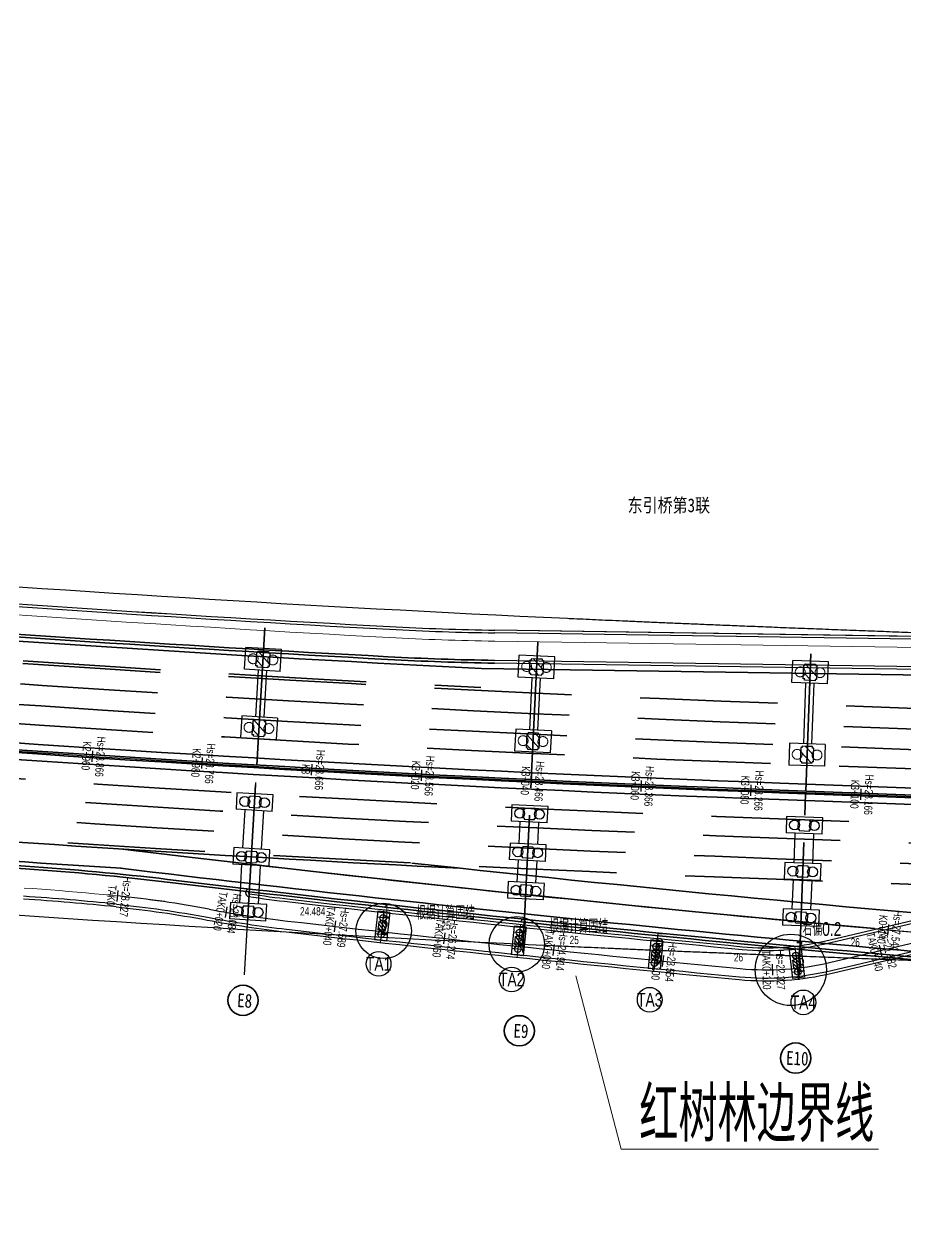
# Model space of a CAD drawing. Extents: x 0 to 558779, y 0 to 2762081.
# Drawn here: x 519170.3 to 519330.7, y 2757585 to 2757804.5 of the extents above; entities that cross this region are included whole.
import ezdxf
from ezdxf.enums import TextEntityAlignment as Align

# ---------------------------------------------------------------- set-up
doc = ezdxf.new("R2010")
doc.units = 0
doc.header["$LTSCALE"] = 20
for name, pattern in [('CENTER', [2, 1.25, -0.25, 0.25, -0.25]), ('DASHED', [19.05, 12.7, -6.35]), ('HIDDEN', [0.375, 0.25, -0.125])]:
    doc.linetypes.add(name, pattern=pattern)
for name, color, linetype in [('B-标线', 8, 'Continuous'), ('DL-中心线', 10, 'Continuous'), ('DL-洛秀互通平面标注', 7, 'Continuous'), ('guide', 7, 'Continuous'), ('L-主桥边线', 240, 'Continuous'), ('L-脊线', 222, 'Continuous'), ('offset', 7, 'Continuous'), ('QL-主线桥位平面', 190, 'Continuous'), ('QL-主线桥墩', 191, 'Continuous'), ('QL-分孔线', 4, 'Continuous'), ('QL-墩号', 6, 'Continuous'), ('QL-桥墩', 191, 'Continuous'), ('QL-桥跨数值', 6, 'Continuous'), ('RD-红线', 230, 'Continuous'), ('XW_2022', 7, 'Continuous'), ('XW_A', 7, 'Continuous'), ('XW_红树林', 7, 'Continuous'), ('主线墩中心线', 6, 'Continuous'), ('主线墩号', 1, 'Continuous'), ('文本', 3, 'Continuous'), ('桩号-2022', 7, 'Continuous'), ('桩号-A', 7, 'Continuous'), ('桩号-红树林', 7, 'Continuous'), ('粗实线', 1, 'Continuous'), ('设计高-2022', 7, 'Continuous'), ('设计高-A', 7, 'Continuous'), ('设计高-地面高-2022', 7, 'Continuous'), ('设计高-地面高-A', 7, 'Continuous'), ('设计高-地面高-红树林', 7, 'Continuous'), ('设计高-红树林', 7, 'Continuous'), ('道路边线', 22, 'Continuous'), ('非机动车道边线', 6, 'Continuous')]:
    doc.layers.add(name, color=color, linetype=linetype)
doc.layers.add('偏心', color=4, linetype='Continuous', plot=False)
doc.layers.add('坐标标注', color=6, linetype='Continuous', plot=False)
for name, color, linetype, lineweight in [('构造细实', 5, 'Continuous', 15), ('标注', 3, 'Continuous', 15), ('细线', 3, 'Continuous', 18), ('细虚线', 2, 'DASHED', 15)]:
    doc.layers.add(name, color=color, linetype=linetype, lineweight=lineweight)
doc.styles.get("Standard").update_dxf_attribs({"font": 'fsdb_e.shx', "width": 0.7, "bigfont": 'hzdx.shx'})
doc.styles.add('仿宋', font='simfang_0.ttf', dxfattribs={"width": 0.8})

# ---------------------------------------------------------------- blocks, each defined once
blk = doc.blocks.new('标注墩')
at = {"layer": '主线墩号', "lineweight": 35}
blk.add_circle((0, -28.5), 5.5, dxfattribs=at)
blk = doc.blocks.new('主线桥墩10.09')
at = {"layer": '构造细实'}
h = blk.add_hatch(dxfattribs=at)
h.set_pattern_fill('ANSI31', color=4, scale=40, angle=-93.346379, style=0)
h.set_pattern_definition([(311.65362, (1602.989, 499.2039), (0.948914, 0.8440747), [])])
h.paths.add_polyline_path([(2193.2778, -324.734), (2193.0282, -324.7194), (2193.0136, -324.9689), (2192.0652, -324.9135), (2191.1169, -324.858), (2191.1315, -324.6085), (2190.8819, -324.5939), (2190.9548, -323.346), (2191.0278, -322.0981), (2191.2774, -322.1127), (2191.292, -321.8631), (2192.2404, -321.9186), (2193.1887, -321.9741), (2193.1741, -322.2236), (2193.4237, -322.2382), (2193.3508, -323.4861)])
h.paths.add_polyline_path([(2191.7575, -309.6194), (2192.007, -309.634), (2192.0216, -309.3845), (2192.97, -309.4399), (2193.9184, -309.4954), (2193.9038, -309.7449), (2194.1534, -309.7595), (2194.0804, -311.0074), (2194.0074, -312.2553), (2193.7579, -312.2407), (2193.7433, -312.4903), (2192.7949, -312.4348), (2191.8465, -312.3793), (2191.8611, -312.1298), (2191.6115, -312.1152), (2191.6845, -310.8673)])
h = blk.add_hatch(dxfattribs=at)
h.set_pattern_fill('ANSI31', color=4, scale=40, angle=-92.709759, style=0)
h.set_pattern_definition([(312.29024, (1648.6061, 592.834), (0.939477, 0.8545659), [])])
h.paths.add_polyline_path([(2243.1563, -327.1124), (2242.9066, -327.1006), (2242.8947, -327.3503), (2241.9458, -327.3054), (2240.9969, -327.2605), (2241.0087, -327.0108), (2240.759, -326.9989), (2240.8181, -325.7503), (2240.8772, -324.5017), (2241.1269, -324.5135), (2241.1387, -324.2638), (2242.0876, -324.3087), (2243.0366, -324.3537), (2243.0247, -324.6034), (2243.2745, -324.6152), (2243.2154, -325.8638)])
h.paths.add_polyline_path([(2241.5154, -311.0168), (2241.7651, -311.0286), (2241.7769, -310.7789), (2242.7259, -310.8238), (2243.6748, -310.8687), (2243.663, -311.1185), (2243.9127, -311.1303), (2243.8536, -312.3789), (2243.7945, -313.6275), (2243.5448, -313.6157), (2243.533, -313.8654), (2242.584, -313.8205), (2241.6351, -313.7756), (2241.6469, -313.5258), (2241.3972, -313.514), (2241.4563, -312.2654)])
h = blk.add_hatch(dxfattribs=at)
h.set_pattern_fill('ANSI31', color=4, scale=40, angle=-92.133749, style=0)
h.set_pattern_definition([(312.86625, (1693.0617, 686.1245), (0.9308385, 0.8639674), [])])
h.paths.add_polyline_path([(2293.0384, -329.5696), (2292.7886, -329.5603), (2292.7793, -329.8101), (2291.8299, -329.7748), (2290.8806, -329.7394), (2290.8899, -329.4896), (2290.6401, -329.4803), (2290.6866, -328.2311), (2290.7331, -326.982), (2290.983, -326.9913), (2290.9923, -326.7415), (2291.9416, -326.7769), (2292.891, -326.8122), (2292.8816, -327.0621), (2293.1315, -327.0714), (2293.0849, -328.3205)])
h.paths.add_polyline_path([(2291.2916, -311.9924), (2291.5414, -312.0017), (2291.5508, -311.7519), (2292.5001, -311.7873), (2293.4494, -311.8226), (2293.4401, -312.0725), (2293.69, -312.0818), (2293.6434, -313.3309), (2293.5969, -314.58), (2293.347, -314.5707), (2293.3377, -314.8205), (2292.3884, -314.7852), (2291.4391, -314.7498), (2291.4484, -314.5), (2291.1985, -314.4907), (2291.2451, -313.2415)])
at = {"layer": 'L-主桥边线', "color": 3, "lineweight": 35}
for points in [[(1927.5544, -306.876), (1927.5544, -306.876, 0.02003161), (2286.8826, -334.7071), (3681.6686, -386.6743)], [(1927.4958, -307.3726, 0.02003161), (2286.864, -335.2068), (3681.65, -387.174)]]:
    blk.add_lwpolyline(points, format="xyb", dxfattribs=at)
at = {"layer": '主线墩中心线', "linetype": 'CENTER', "lineweight": 35}
for p, q in [((2191.7588, -330.1545), (2193.3057, -303.6997)), ((2241.6859, -332.7956), (2242.9665, -305.7387)), ((2291.6395, -334.8844), (2292.6976, -306.4856)), ((2190.0872, -358.7428), (2191.7296, -330.6537)), ((2240.1964, -364.2676), (2241.6623, -333.2951)), ((2290.3597, -369.2343), (2291.6209, -335.384))]:
    blk.add_line(p, q, dxfattribs=at)
at = {"layer": '粗实线'}
for p, q in [((2189.5213, -312.7442), (2189.7547, -308.7511)), ((2196.2437, -309.1305), (2189.7547, -308.7511)), ((2196.0102, -313.1237), (2196.2437, -309.1305)), ((2239.314, -314.1663), (2239.5031, -310.1707)), ((2245.9959, -310.478), (2239.5031, -310.1707)), ((2245.8068, -314.4736), (2245.9959, -310.478)), ((2289.122, -315.1638), (2289.271, -311.1666)), ((2295.7665, -311.4086), (2289.271, -311.1666)), ((2295.6175, -315.4058), (2295.7665, -311.4086)), ((2196.0102, -313.1237), (2189.5213, -312.7442)), ((2192.017, -312.8902), (2191.5208, -321.3757)), ((2193.5144, -312.9777), (2193.0183, -321.4632)), ((2245.8068, -314.4736), (2239.314, -314.1663)), ((2241.8112, -314.2845), (2241.3621, -323.7738)), ((2243.3096, -314.3554), (2242.8604, -323.8448)), ((2295.6175, -315.4058), (2289.122, -315.1638)), ((2291.6203, -315.2569), (2291.2107, -326.2493)), ((2293.1193, -315.3128), (2292.7097, -326.3051)), ((2189.0251, -321.2297), (2188.7916, -325.2229)), ((2195.514, -321.6092), (2189.0251, -321.2297)), ((2195.514, -321.6092), (2195.2805, -325.6023)), ((2238.8649, -323.6556), (2238.6758, -327.6512)), ((2245.3576, -323.9629), (2238.8649, -323.6556)), ((2245.3576, -323.9629), (2245.1685, -327.9585)), ((2195.2805, -325.6023), (2188.7916, -325.2229)), ((2288.7125, -326.1562), (2288.5636, -330.1534)), ((2295.208, -326.3982), (2288.7125, -326.1562)), ((2295.208, -326.3982), (2295.059, -330.3954)), ((2245.1685, -327.9585), (2238.6758, -327.6512)), ((2295.059, -330.3954), (2288.5636, -330.1534))]:
    blk.add_line(p, q, dxfattribs=at)
at = {"layer": '粗实线', "color": 3}
for p, q in [((2192.007, -309.634), (2192.0216, -309.3845)), ((2192.0216, -309.3845), (2192.97, -309.4399)), ((2192.97, -309.4399), (2193.9184, -309.4954)), ((2193.9184, -309.4954), (2193.9038, -309.7449)), ((2191.6115, -312.1152), (2191.6845, -310.8673)), ((2191.6845, -310.8673), (2191.7575, -309.6194)), ((2191.7575, -309.6194), (2192.007, -309.634)), ((2193.9038, -309.7449), (2194.1534, -309.7595)), ((2194.0804, -311.0074), (2194.0074, -312.2553)), ((2194.1534, -309.7595), (2194.0804, -311.0074)), ((2241.4563, -312.2654), (2241.5154, -311.0168)), ((2241.5154, -311.0168), (2241.7651, -311.0286)), ((2241.7651, -311.0286), (2241.7769, -310.7789)), ((2241.7769, -310.7789), (2242.7259, -310.8238)), ((2242.7259, -310.8238), (2243.6748, -310.8687)), ((2243.6748, -310.8687), (2243.663, -311.1185)), ((2243.663, -311.1185), (2243.9127, -311.1303)), ((2243.9127, -311.1303), (2243.8536, -312.3789)), ((2191.8611, -312.1298), (2191.6115, -312.1152)), ((2191.8465, -312.3793), (2191.8611, -312.1298)), ((2192.7949, -312.4348), (2191.8465, -312.3793)), ((2193.7433, -312.4903), (2192.7949, -312.4348)), ((2193.7579, -312.2407), (2193.7433, -312.4903)), ((2194.0074, -312.2553), (2193.7579, -312.2407)), ((2241.3972, -313.514), (2241.4563, -312.2654)), ((2241.6469, -313.5258), (2241.3972, -313.514)), ((2241.6351, -313.7756), (2241.6469, -313.5258)), ((2242.584, -313.8205), (2241.6351, -313.7756)), ((2243.533, -313.8654), (2242.584, -313.8205)), ((2243.5448, -313.6157), (2243.533, -313.8654)), ((2243.7945, -313.6275), (2243.5448, -313.6157)), ((2243.8536, -312.3789), (2243.7945, -313.6275)), ((2291.1985, -314.4907), (2291.2451, -313.2415)), ((2291.2451, -313.2415), (2291.2916, -311.9924)), ((2291.2916, -311.9924), (2291.5414, -312.0017)), ((2291.5414, -312.0017), (2291.5508, -311.7519)), ((2291.5508, -311.7519), (2292.5001, -311.7873)), ((2292.5001, -311.7873), (2293.4494, -311.8226)), ((2293.4494, -311.8226), (2293.4401, -312.0725)), ((2293.4401, -312.0725), (2293.69, -312.0818)), ((2293.6434, -313.3309), (2293.5969, -314.58)), ((2293.69, -312.0818), (2293.6434, -313.3309)), ((2291.4484, -314.5), (2291.1985, -314.4907)), ((2291.4391, -314.7498), (2291.4484, -314.5)), ((2292.3884, -314.7852), (2291.4391, -314.7498)), ((2293.3377, -314.8205), (2292.3884, -314.7852)), ((2293.347, -314.5707), (2293.3377, -314.8205)), ((2293.5969, -314.58), (2293.347, -314.5707)), ((2191.0278, -322.0981), (2190.9548, -323.346)), ((2191.2774, -322.1127), (2191.0278, -322.0981)), ((2191.292, -321.8631), (2191.2774, -322.1127)), ((2192.2404, -321.9186), (2191.292, -321.8631)), ((2193.1887, -321.9741), (2192.2404, -321.9186)), ((2193.1741, -322.2236), (2193.1887, -321.9741)), ((2193.4237, -322.2382), (2193.1741, -322.2236)), ((2193.3508, -323.4861), (2193.4237, -322.2382)), ((2190.9548, -323.346), (2190.8819, -324.5939)), ((2190.8819, -324.5939), (2191.1315, -324.6085)), ((2191.1315, -324.6085), (2191.1169, -324.858)), ((2191.1169, -324.858), (2192.0652, -324.9135)), ((2193.0282, -324.7194), (2193.0136, -324.9689)), ((2193.2778, -324.734), (2193.0282, -324.7194)), ((2193.2778, -324.734), (2193.3508, -323.4861)), ((2240.8772, -324.5017), (2240.8181, -325.7503)), ((2241.1269, -324.5135), (2240.8772, -324.5017)), ((2241.1387, -324.2638), (2241.1269, -324.5135)), ((2242.0876, -324.3087), (2241.1387, -324.2638)), ((2243.0366, -324.3537), (2242.0876, -324.3087)), ((2243.0247, -324.6034), (2243.0366, -324.3537)), ((2243.2745, -324.6152), (2243.0247, -324.6034)), ((2243.2154, -325.8638), (2243.2745, -324.6152)), ((2192.0652, -324.9135), (2193.0136, -324.9689)), ((2240.8181, -325.7503), (2240.759, -326.9989)), ((2240.759, -326.9989), (2241.0087, -327.0108)), ((2241.0087, -327.0108), (2240.9969, -327.2605)), ((2243.1563, -327.1124), (2243.2154, -325.8638)), ((2290.7331, -326.982), (2290.6866, -328.2311)), ((2290.983, -326.9913), (2290.7331, -326.982)), ((2290.9923, -326.7415), (2290.983, -326.9913)), ((2291.9416, -326.7769), (2290.9923, -326.7415)), ((2292.891, -326.8122), (2291.9416, -326.7769)), ((2292.8816, -327.0621), (2292.891, -326.8122)), ((2293.1315, -327.0714), (2292.8816, -327.0621)), ((2293.0849, -328.3205), (2293.1315, -327.0714)), ((2240.9969, -327.2605), (2241.9458, -327.3054)), ((2241.9458, -327.3054), (2242.8947, -327.3503)), ((2242.9066, -327.1006), (2242.8947, -327.3503)), ((2243.1563, -327.1124), (2242.9066, -327.1006)), ((2290.6866, -328.2311), (2290.6401, -329.4803)), ((2293.0384, -329.5696), (2293.0849, -328.3205)), ((2290.6401, -329.4803), (2290.8899, -329.4896)), ((2290.8899, -329.4896), (2290.8806, -329.7394)), ((2290.8806, -329.7394), (2291.8299, -329.7748)), ((2291.8299, -329.7748), (2292.7793, -329.8101)), ((2292.7886, -329.5603), (2292.7793, -329.8101)), ((2293.0384, -329.5696), (2292.7886, -329.5603))]:
    blk.add_line(p, q, dxfattribs=at)
at = {"layer": '细虚线', "ltscale": 5}
for centre, start_param, end_param in [((2191.0855, -310.8323), 3.86858549, 10.1517708), ((2194.6794, -311.0424), 3.86858549, 10.1517708), ((2240.857, -312.2371), 3.8796966, 10.16288191), ((2244.4529, -312.4073), 3.8796966, 10.16288191), ((2290.6455, -313.2192), 3.88974987, 10.17293518), ((2294.243, -313.3532), 3.88974987, 10.17293518), ((2190.3559, -323.311), 3.86858549, 10.1517708), ((2193.9497, -323.5211), 3.86858549, 10.1517708), ((2240.2187, -325.722), 3.8796966, 10.16288191), ((2243.8147, -325.8922), 3.8796966, 10.16288191), ((2290.087, -328.2088), 3.88974987, 10.17293518), ((2293.6845, -328.3428), 3.88974987, 10.17293518)]:
    blk.add_ellipse(centre, major_axis=(0.6364, 0.6364), ratio=1, start_param=start_param, end_param=end_param, dxfattribs=at)
at = {"layer": '道路边线', "color": 1}
blk.add_lwpolyline([(1985.2698, -286.6572, 0.01293445), (2215.9418, -304.9657, 0.01293445)], format="xyb", dxfattribs=at)
blk.add_lwpolyline([(2342.7043, -307.2366), (2235.0895, -305.6204)], dxfattribs=at)
blk.add_arc((2242.5977, 194.3232), 500, 266.944011, 269.139595, dxfattribs=at)
at = {"layer": '主线墩号', "lineweight": 35, "yscale": 0.5, "zscale": 0.5}
for p, xscale, rotation in [((2190.0872, -358.7428), -0.4999999999739773, 356.6538617213183), ((2240.1964, -364.2676), -0.4999999999893683, 357.2904814687932), ((2290.3597, -369.2343), -0.5000000000046914, 357.7682085981253)]:
    blk.add_blockref('标注墩', p, dxfattribs=dict(at, xscale=xscale, rotation=rotation))
at = {"layer": '主线墩号', "lineweight": 35, "style": '仿宋', "width": 0.8}
for s, rotation, p in [('E8', 356.653862, (2189.5602, -373.0119)), ('E9', 357.290481, (2239.828, -378.5394)), ('E10', 357.768209, (2290.1104, -383.507))]:
    blk.add_text(s, height=2.5, rotation=rotation, dxfattribs=at).set_placement(p, align=Align.MIDDLE_CENTER)
at = {"layer": '文本', "style": '仿宋', "width": 0.8}
blk.add_text('东引桥第3联', height=2.5, dxfattribs=at).set_placement((2259.2395, -284.1511))
blk = doc.blocks.new('(6-1)6.0m花瓶墩单排桩2根1.2')
h = blk.add_hatch()
h.set_pattern_fill('ANSI31', color=3, scale=0.15, angle=180)
h.paths.add_polyline_path([(1, 0.4), (1, -0.4), (0.75, -0.4), (0.75, -0.65), (-0.75, -0.65), (-0.75, -0.4), (-1, -0.4), (-1, 0.4), (-0.75, 0.4), (-0.75, 0.65), (0.75, 0.65), (0.75, 0.4)])
at = {"layer": 'QL-桥墩', "color": 1}
for p, q in [((-2.6, 1.1), (-2.6, -1.1)), ((-2.6, 1.1), (2.6, 1.1)), ((2.6, 1.1), (2.6, -1.1)), ((-2.6, -1.1), (2.6, -1.1))]:
    blk.add_line(p, q, dxfattribs=at)
at = {"layer": 'QL-桥墩', "color": 3, "linetype": 'CENTER'}
for p, q in [((-2.6, 0), (2.6, 0)), ((-1.5, 1.1), (-1.5, -1.1)), ((1.5, 1.1), (1.5, -1.1))]:
    blk.add_line(p, q, dxfattribs=at)
at = {"layer": 'QL-桥墩', "color": 1}
blk.add_lwpolyline([(1, 0.4), (1, -0.4), (0.75, -0.4), (0.75, -0.65), (-0.75, -0.65), (-0.75, -0.4), (-1, -0.4), (-1, 0.4), (-0.75, 0.4), (-0.75, 0.65), (0.75, 0.65), (0.75, 0.4)], close=True, dxfattribs=at)
at = {"layer": 'QL-桥墩', "color": 3}
for centre in [(-1.5, 0), (1.5, 0)]:
    blk.add_circle(centre, 0.6, dxfattribs=at)
blk = doc.blocks.new('E10XIA')
at = {"layer": 'QL-主线桥位平面'}
for p, q in [((4.5, 3.3), (4.5, -3.3)), ((7.5, 3.3), (4.5, 3.3)), ((7.5, 3.3), (7.5, -3.3)), ((12.9, 3.3), (12.9, -3.3)), ((15.9, 3.3), (12.9, 3.3)), ((15.9, 3.3), (15.9, -3.3)), ((21.3, 3.3), (21.3, -3.3)), ((24.3, 3.3), (21.3, 3.3)), ((24.3, 3.3), (24.3, -3.3)), ((7.5, 1.7), (12.9, 1.7)), ((15.9, 1.7), (21.3, 1.7)), ((7.5, -1.7), (12.9, -1.7)), ((15.9, -1.7), (21.3, -1.7)), ((4.5, -3.3), (7.5, -3.3)), ((12.9, -3.3), (15.9, -3.3)), ((21.3, -3.3), (24.3, -3.3))]:
    blk.add_line(p, q, dxfattribs=at)
for points in [[(7, -0.95), (7, 0), (7, 0.95), (6.75, 0.95), (6.75, 1.2), (5.25, 1.2), (5.25, 0.95), (5, 0.95), (5, 0), (5, -0.95), (5.25, -0.95), (5.25, -1.2), (6.75, -1.2), (6.75, -0.95)], [(15.4, -0.95), (15.4, 0), (15.4, 0.95), (15.15, 0.95), (15.15, 1.2), (13.65, 1.2), (13.65, 0.95), (13.4, 0.95), (13.4, 0), (13.4, -0.95), (13.65, -0.95), (13.65, -1.2), (15.15, -1.2), (15.15, -0.95)], [(23.8, -0.95), (23.8, 0), (23.8, 0.95), (23.55, 0.95), (23.55, 1.2), (22.05, 1.2), (22.05, 0.95), (21.8, 0.95), (21.8, 0), (21.8, -0.95), (22.05, -0.95), (22.05, -1.2), (23.55, -1.2), (23.55, -0.95)]]:
    blk.add_lwpolyline(points, close=True, dxfattribs=at)
at = {"layer": 'QL-主线桥位平面', "ltscale": 5}
for centre in [(6, 1.8), (14.4, 1.8), (22.8, 1.8), (6, -1.8), (14.4, -1.8), (22.8, -1.8)]:
    blk.add_circle(centre, 0.9, dxfattribs=at)
blk = doc.blocks.new('E9XIA')
at = {"layer": 'QL-主线桥位平面'}
for p, q in [((4.5, 3.3), (4.5, -3.3)), ((7.5, 3.3), (4.5, 3.3)), ((7.5, 3.3), (7.5, -3.3)), ((11.5, 3.3), (11.5, -3.3)), ((14.5, 3.3), (11.5, 3.3)), ((14.5, 3.3), (14.5, -3.3)), ((18.5, 3.3), (18.5, -3.3)), ((21.5, 3.3), (18.5, 3.3)), ((21.5, 3.3), (21.5, -3.3)), ((7.5, 1.7), (11.5, 1.7)), ((14.5, 1.7), (18.5, 1.7)), ((7.5, -1.7), (11.5, -1.7)), ((14.5, -1.7), (18.5, -1.7)), ((4.5, -3.3), (7.5, -3.3)), ((11.5, -3.3), (14.5, -3.3)), ((18.5, -3.3), (21.5, -3.3))]:
    blk.add_line(p, q, dxfattribs=at)
for points in [[(7, -0.95), (7, 0), (7, 0.95), (6.75, 0.95), (6.75, 1.2), (5.25, 1.2), (5.25, 0.95), (5, 0.95), (5, 0), (5, -0.95), (5.25, -0.95), (5.25, -1.2), (6.75, -1.2), (6.75, -0.95)], [(14, -0.95), (14, 0), (14, 0.95), (13.75, 0.95), (13.75, 1.2), (12.25, 1.2), (12.25, 0.95), (12, 0.95), (12, 0), (12, -0.95), (12.25, -0.95), (12.25, -1.2), (13.75, -1.2), (13.75, -0.95)], [(21, -0.95), (21, 0), (21, 0.95), (20.75, 0.95), (20.75, 1.2), (19.25, 1.2), (19.25, 0.95), (19, 0.95), (19, 0), (19, -0.95), (19.25, -0.95), (19.25, -1.2), (20.75, -1.2), (20.75, -0.95)]]:
    blk.add_lwpolyline(points, close=True, dxfattribs=at)
at = {"layer": 'QL-主线桥位平面', "ltscale": 5}
for centre in [(6, 1.8), (13, 1.8), (20, 1.8), (6, -1.8), (13, -1.8), (20, -1.8)]:
    blk.add_circle(centre, 0.9, dxfattribs=at)
blk = doc.blocks.new('E8下游x')
at = {"layer": 'QL-主线桥位平面'}
for p, q in [((5, 3.3), (5, -3.3)), ((8, 3.3), (5, 3.3)), ((8, 3.3), (8, -3.3)), ((15, 3.3), (15, -3.3)), ((18, 3.3), (15, 3.3)), ((18, 3.3), (18, -3.3)), ((25, 3.3), (25, -3.3)), ((28, 3.3), (25, 3.3)), ((28, 3.3), (28, -3.3)), ((8, 1.7), (15, 1.7)), ((18, 1.7), (25, 1.7)), ((8, -1.7), (15, -1.7)), ((18, -1.7), (25, -1.7)), ((5, -3.3), (8, -3.3)), ((15, -3.3), (18, -3.3)), ((25, -3.3), (28, -3.3))]:
    blk.add_line(p, q, dxfattribs=at)
for points in [[(7.5, -0.95), (7.5, 0), (7.5, 0.95), (7.25, 0.95), (7.25, 1.2), (5.75, 1.2), (5.75, 0.95), (5.5, 0.95), (5.5, 0), (5.5, -0.95), (5.75, -0.95), (5.75, -1.2), (7.25, -1.2), (7.25, -0.95)], [(17.5, -0.95), (17.5, 0), (17.5, 0.95), (17.25, 0.95), (17.25, 1.2), (15.75, 1.2), (15.75, 0.95), (15.5, 0.95), (15.5, 0), (15.5, -0.95), (15.75, -0.95), (15.75, -1.2), (17.25, -1.2), (17.25, -0.95)], [(27.5, -0.95), (27.5, 0), (27.5, 0.95), (27.25, 0.95), (27.25, 1.2), (25.75, 1.2), (25.75, 0.95), (25.5, 0.95), (25.5, 0), (25.5, -0.95), (25.75, -0.95), (25.75, -1.2), (27.25, -1.2), (27.25, -0.95)]]:
    blk.add_lwpolyline(points, close=True, dxfattribs=at)
at = {"layer": 'QL-主线桥位平面', "ltscale": 5}
for centre in [(6.5, 1.8), (16.5, 1.8), (26.5, 1.8), (6.5, -1.8), (16.5, -1.8), (26.5, -1.8)]:
    blk.add_circle(centre, 0.9, dxfattribs=at)

msp = doc.modelspace()

# ---------------------------------------------------------------- linework, layer by layer
msp.add_line((519210.385, 2757631.543), (519212.432, 2757666.542))
at = {"layer": 'B-标线', "linetype": 'HIDDEN', "lineweight": 35, "ltscale": 5, "flags": 128}
for points in [[(516322.438, 2758316.933), (516956.171, 2758023.087, 0.0793686), (517564.823, 2757850.856), (518947.799, 2757687.806, 0.0200316), (519307.547, 2757659.942), (521003.552, 2757596.752)], [(516320.965, 2758313.758), (516954.699, 2758019.912, 0.0793686), (517564.414, 2757847.38), (518947.39, 2757684.33, 0.0200316), (519307.417, 2757656.444), (521003.422, 2757593.254)], [(516319.388, 2758310.356), (516953.121, 2758016.51, 0.0793686), (517563.975, 2757843.656), (518946.951, 2757680.605, 0.0200316), (519307.277, 2757652.697), (521003.282, 2757589.507)], [(516317.81, 2758306.954), (516951.544, 2758013.108, 0.0793686), (517563.535, 2757839.932), (518946.511, 2757676.881, 0.0200316), (519307.137, 2757648.95), (521003.142, 2757585.76)], [(518722.616, 2757735.5), (518950.258, 2757708.661, 0.0200316), (519308.329, 2757680.927), (521004.334, 2757617.737)], [(518722.675, 2757735.996), (518950.317, 2757709.158, 0.0169617), (519253.362, 2757683.814)], [(518722.177, 2757731.776), (518949.819, 2757704.937, 0.0200316), (519308.189, 2757677.18), (521004.194, 2757613.99)], [(518721.738, 2757728.051), (518949.38, 2757701.213, 0.0200316), (519308.05, 2757673.433), (521004.055, 2757610.243)], [(518721.328, 2757724.575), (518948.97, 2757697.737, 0.0200316), (519307.919, 2757669.935), (521003.924, 2757606.745)], [(519188.271, 2757654.447, 0.0103217), (519373.607, 2757635.849, 0.0089021), (519426.915, 2757632.563, 0.0001389), (519427.753, 2757632.527, 0.0002778), (519429.467, 2757632.454, 0.0002778), (519431.233, 2757632.38, 0.0002778), (519433.058, 2757632.307, 0.0002778), (519434.946, 2757632.232, 0.0002778), (519436.906, 2757632.157, 0.0002778), (519438.947, 2757632.082, 0.0002778), (519441.078, 2757632.005, 0.0002778), (519443.313, 2757631.927, 0.0002778), (519445.67, 2757631.847, 0.0002778), (519448.17, 2757631.766, 0.0002778), (519450.843, 2757631.681, 0.0002778), (519453.731, 2757631.594, 0.0002778), (519456.896, 2757631.501, 0.0002623), (519460.228, 2757631.407, 0.0002315), (519463.56, 2757631.316, 0.0002006), (519466.892, 2757631.228, 0.0001698), (519470.224, 2757631.143, 0.0001389), (519473.556, 2757631.059, 0.000108), (519476.889, 2757630.978, 0.0000772), (519480.221, 2757630.897, 0.0000463), (519483.553, 2757630.817, 0.0000154), (519486.886, 2757630.738, -0.0001286), (519490.218, 2757630.658, -0.0003858), (519493.55, 2757630.575, -0.000643), (519496.883, 2757630.485, -0.0009002), (519500.214, 2757630.385, -0.0011574), (519503.546, 2757630.271, -0.0014146), (519506.877, 2757630.14, -0.0016718), (519510.206, 2757629.988, -0.001929), (519513.535, 2757629.812, -0.0021862), (519516.862, 2757629.609, -0.0023148), (519520.021, 2757629.388, -0.0023148), (519522.901, 2757629.159, -0.0023148), (519525.565, 2757628.923, -0.0023148), (519528.054, 2757628.678, -0.0023148), (519530.398, 2757628.426, -0.0023148), (519532.62, 2757628.167, -0.0023148), (519534.736, 2757627.9, -0.0023148), (519536.759, 2757627.625, -0.0023148), (519538.7, 2757627.344, -0.0023148), (519540.568, 2757627.055, -0.0023148), (519542.37, 2757626.759, -0.0023148), (519544.112, 2757626.457, -0.0023148), (519545.799, 2757626.148, -0.0011574), (519546.623, 2757625.991, -0.3342123), (519691.822, 2757465.459, -0.0031293), (519692.008, 2757463.245, -0.003215), (519692.166, 2757461.028, -0.0033008), (519692.296, 2757458.81, -0.0033865), (519692.395, 2757456.59, -0.0034722), (519692.465, 2757454.369, -0.003558), (519692.503, 2757452.147, -0.0036437), (519692.509, 2757449.925, -0.0037294), (519692.482, 2757447.703, -0.0038152), (519692.422, 2757445.481, -0.003858), (519692.328, 2757443.285, -0.003858), (519692.204, 2757441.137, -0.003858), (519692.049, 2757439.035, -0.003858), (519691.866, 2757436.975, -0.003858), (519691.655, 2757434.958, -0.003858), (519691.417, 2757432.98, -0.003858), (519691.153, 2757431.04, -0.003858), (519690.865, 2757429.138, -0.003858), (519690.552, 2757427.27, -0.0034722), (519690.251, 2757425.619, -0.0869089), (519675.628, 2757386.884, -0.0030719), (519674.858, 2757385.6, -0.0027325), (519674.138, 2757384.431, -0.0027325), (519673.382, 2757383.234, -0.0027325), (519672.588, 2757382.006, -0.0027325), (519671.753, 2757380.744, -0.0027325), (519670.871, 2757379.445, -0.0027325), (519669.939, 2757378.102, -0.0027325), (519668.95, 2757376.709, -0.0027325), (519667.897, 2757375.261, -0.0027325), (519666.77, 2757373.745, -0.0027325), (519665.556, 2757372.151, -0.0027325), (519664.24, 2757370.46, -0.0026271), (519662.856, 2757368.722, -0.0024163), (519661.455, 2757366.997, -0.0022056), (519660.038, 2757365.285, -0.0019948), (519658.607, 2757363.585, -0.001784), (519657.162, 2757361.896, -0.0015732), (519655.707, 2757360.217, -0.0013624), (519654.241, 2757358.547, -0.0011516), (519652.768, 2757356.883, -0.0009408), (519651.287, 2757355.226, -0.0163718), (519621.173, 2757323.784, 0.0199711), (519588.283, 2757288.944, -0.0243726), (519547.78, 2757246.79)]]:
    msp.add_lwpolyline(points, format="xyb", dxfattribs=at)
at = {"layer": 'B-标线', "lineweight": 35, "flags": 128}
for points in [[(518723.084, 2757739.472), (518950.727, 2757712.634, 0.0169617), (519253.536, 2757687.31)], [(518725.387, 2757720.573), (518948.561, 2757694.261, 0.0200316), (519307.789, 2757666.438), (521003.794, 2757603.247)], [(518725.036, 2757717.593), (518948.209, 2757691.282, 0.0200316), (519307.677, 2757663.44), (521003.682, 2757600.25)], [(519001.594, 2757670.227, 0.0137683), (519249.538, 2757650.963, 0.0137683)], [(519001.227, 2757666.746, 0.0103655), (519187.949, 2757650.96, 0.0103655)], [(519187.85, 2757650.972, 0.0103217), (519373.33, 2757632.36, 0.0089021), (519426.762, 2757629.067, 0.0001389), (519427.602, 2757629.03, 0.0002778), (519429.319, 2757628.957, 0.0002778), (519431.09, 2757628.883, 0.0002778), (519432.918, 2757628.809, 0.0002778), (519434.811, 2757628.735, 0.0002778), (519436.775, 2757628.66, 0.0002778), (519438.819, 2757628.584, 0.0002778), (519440.954, 2757628.507, 0.0002778), (519443.193, 2757628.429, 0.0002778), (519445.554, 2757628.349, 0.0002778), (519448.057, 2757628.268, 0.0002778), (519450.734, 2757628.183, 0.0002778), (519453.626, 2757628.095, 0.0002778), (519456.795, 2757628.002, 0.0002623), (519460.131, 2757627.908, 0.0002315), (519463.466, 2757627.817, 0.0002006)], [(519240.823, 2757651.909, 0.0074116), (519373.885, 2757639.338, 0.0089021), (519427.068, 2757636.06, 0.0000462), (519427.346, 2757636.048, 0.0000462)]]:
    msp.add_lwpolyline(points, format="xyb", dxfattribs=at)
msp.add_lwpolyline([(519483.606, 2757683.855), (519253.536, 2757687.311)], dxfattribs=at)
at = {"layer": 'DL-中心线', "linetype": 'CENTER', "lineweight": 35, "ltscale": 5, "flags": 128}
msp.add_lwpolyline([(519188.271, 2757654.447, 0.0103217), (519373.607, 2757635.849, 0.0089021), (519426.915, 2757632.563, 0.0001389), (519427.753, 2757632.527, 0.0002778), (519429.467, 2757632.454, 0.0002778), (519431.233, 2757632.38, 0.0002778), (519433.058, 2757632.307, 0.0002778), (519434.946, 2757632.232, 0.0002778), (519436.906, 2757632.157, 0.0002778), (519438.947, 2757632.082, 0.0002778), (519441.078, 2757632.005, 0.0002778), (519443.313, 2757631.927, 0.0002778), (519445.67, 2757631.847, 0.0002778), (519448.17, 2757631.766, 0.0002778), (519450.843, 2757631.681, 0.0002778), (519453.731, 2757631.594, 0.0002778), (519456.896, 2757631.501, 0.0002623), (519460.228, 2757631.407, 0.0002315), (519463.56, 2757631.316, 0.0002006), (519466.892, 2757631.228, 0.0001698), (519470.224, 2757631.143, 0.0001389), (519473.556, 2757631.059, 0.000108), (519476.889, 2757630.978, 0.0000772), (519480.221, 2757630.897, 0.0000463), (519483.553, 2757630.817, 0.0000154), (519486.886, 2757630.738, -0.0001286), (519490.218, 2757630.658, -0.0003858), (519493.55, 2757630.575, -0.000643), (519496.883, 2757630.485, -0.0009002), (519500.214, 2757630.385, -0.0011574), (519503.546, 2757630.271, -0.0014146), (519506.877, 2757630.14, -0.0016718), (519510.206, 2757629.988, -0.001929), (519513.535, 2757629.812, -0.0021862), (519516.862, 2757629.609, -0.0023148), (519520.021, 2757629.388, -0.0023148), (519522.901, 2757629.159, -0.0023148), (519525.565, 2757628.923, -0.0023148), (519528.054, 2757628.678, -0.0023148), (519530.398, 2757628.426, -0.0023148), (519532.62, 2757628.167, -0.0023148), (519534.736, 2757627.9, -0.0023148), (519536.759, 2757627.625, -0.0023148), (519538.7, 2757627.344, -0.0023148), (519540.568, 2757627.055, -0.0023148), (519542.37, 2757626.759, -0.0023148), (519544.112, 2757626.457, -0.0023148), (519545.799, 2757626.148, -0.0011574), (519546.623, 2757625.991, -0.3342123), (519691.822, 2757465.459, -0.0031293), (519692.008, 2757463.245, -0.003215), (519692.166, 2757461.028, -0.0033008), (519692.296, 2757458.81, -0.0033865), (519692.395, 2757456.59, -0.0034722), (519692.465, 2757454.369, -0.003558), (519692.503, 2757452.147, -0.0036437), (519692.509, 2757449.925, -0.0037294), (519692.482, 2757447.703, -0.0038152), (519692.422, 2757445.481, -0.003858), (519692.328, 2757443.285, -0.003858), (519692.204, 2757441.137, -0.003858), (519692.049, 2757439.035, -0.003858), (519691.866, 2757436.975, -0.003858), (519691.655, 2757434.958, -0.003858), (519691.417, 2757432.98, -0.003858), (519691.153, 2757431.04, -0.003858), (519690.865, 2757429.138, -0.003858), (519690.552, 2757427.27, -0.0034722), (519690.251, 2757425.619, -0.0869089), (519675.628, 2757386.884, -0.0030719), (519674.858, 2757385.6, -0.0027325), (519674.138, 2757384.431, -0.0027325), (519673.382, 2757383.234, -0.0027325), (519672.588, 2757382.006, -0.0027325), (519671.753, 2757380.744, -0.0027325), (519670.871, 2757379.445, -0.0027325), (519669.939, 2757378.102, -0.0027325), (519668.95, 2757376.709, -0.0027325), (519667.897, 2757375.261, -0.0027325), (519666.77, 2757373.745, -0.0027325), (519665.556, 2757372.151, -0.0027325), (519664.24, 2757370.46, -0.0026271), (519662.856, 2757368.722, -0.0024163), (519661.455, 2757366.997, -0.0022056), (519660.038, 2757365.285, -0.0019948), (519658.607, 2757363.585, -0.001784), (519657.162, 2757361.896, -0.0015732), (519655.707, 2757360.217, -0.0013624), (519654.241, 2757358.547, -0.0011516), (519652.768, 2757356.883, -0.0009408), (519651.287, 2757355.226, -0.0163718), (519621.173, 2757323.784, 0.0199711), (519588.283, 2757288.944, -0.0243726), (519547.78, 2757246.79)], format="xyb", dxfattribs=at)
at = {"layer": 'DL-洛秀互通平面标注'}
for centre, radius, start, end in [((519211.26, 2757646.502), 0.683, 86.65362, 266.65362), ((519211.26, 2757646.502), 0.683, 86.65362, 266.65362), ((519211.27, 2757646.503), 0.182, 90, 263.30724), ((519211.27, 2757646.503), 0.182, 90, 263.30724)]:
    msp.add_arc(centre, radius, start, end, dxfattribs=at)
at = {"layer": 'L-主桥边线', "lineweight": 35, "ltscale": 2, "flags": 128}
for points in [[(518705.32, 2757721.176), (518948.356, 2757692.523, 0.0200316), (519307.724, 2757664.689), (520702.51, 2757612.722)], [(518705.379, 2757721.673), (518948.414, 2757693.019, 0.0200316), (519307.742, 2757665.188), (520702.528, 2757613.221)], [(519005.553, 2757707.769, 0.0129345), (519236.509, 2757689.438, 0.0129345)], [(519005.5, 2757707.271, 0.0129345), (519236.482, 2757688.938, 0.0129345)], [(519001.148, 2757666, 0.0094041), (519170.556, 2757651.35, 0.0094041)], [(519001.095, 2757665.503, 0.0094041), (519170.522, 2757650.851, 0.0094041)], [(519196.322, 2757648.443, 0.0091778), (519361.298, 2757631.828)], [(519196.381, 2757648.939, 0.0091765), (519361.316, 2757632.329)]]:
    msp.add_lwpolyline(points, format="xyb", dxfattribs=at)
at = {"layer": 'L-主桥边线', "flags": 128}
for points in [[(519523.38, 2757684.729, -0.0018407), (519519.048, 2757684.656, -0.0016534), (519514.633, 2757684.613, -0.001433), (519510.215, 2757684.596, -0.0012125), (519505.792, 2757684.604, -0.0009921), (519501.366, 2757684.63, -0.0007716), (519496.935, 2757684.673, -0.0005511), (519492.501, 2757684.727, -0.0003307), (519488.063, 2757684.789, -0.0001102), (519483.621, 2757684.855), (519255.858, 2757688.276)], [(519522.813, 2757685.217, -0.001604), (519519.041, 2757685.156, -0.0016534), (519514.63, 2757685.113, -0.001433), (519510.214, 2757685.096, -0.0012125), (519505.794, 2757685.104, -0.0009921), (519501.37, 2757685.13, -0.0007716), (519496.941, 2757685.173, -0.0005511), (519492.508, 2757685.227, -0.0003307), (519488.07, 2757685.289, -0.0001102), (519483.628, 2757685.355), (519255.866, 2757688.776)]]:
    msp.add_lwpolyline(points, format="xyb", dxfattribs=at)
at = {"layer": 'L-主桥边线', "lineweight": 35, "ltscale": 2}
for centre, radius, start, end in [((519263.457, 2758194.219), 506, 266.94401, 269.1396), ((519263.457, 2758194.219), 505.5, 266.94401, 269.1396), ((519136.448, 2757146.501), 505.5, 83.19767, 86.13502), ((519136.448, 2757146.501), 506, 83.19767, 86.13502)]:
    msp.add_arc(centre, radius, start, end, dxfattribs=at)
at = {"layer": 'L-脊线'}
msp.add_arc((519731.335, 2762133.646), 4512, 264.864915, 265.299861, dxfattribs=at)
at = {"layer": 'offset', "flags": 128}
for points in [[(519211.094, 2757645.839, 0.0096507), (519218.611, 2757644.833, 0.0045789), (519300.908, 2757636.196, 0.0820123), (519316.025, 2757637.229), (519349.437, 2757645.12, -0.0676604), (519363.783, 2757646.512), (519389.191, 2757645.538, -0.1600142), (519420.49, 2757633.912, 0.156619), (519447.078, 2757623.835, 0.0033565), (519460.443, 2757623.234, 0.0033565)], [(519211.249, 2757646.321, 0.0095478), (519218.668, 2757645.33, 0.0045789), (519300.955, 2757636.694, 0.0820123), (519315.91, 2757637.716), (519349.322, 2757645.606, -0.0676604), (519363.802, 2757647.012), (519389.21, 2757646.038, -0.1600142), (519420.801, 2757634.303, 0.156619), (519447.103, 2757624.334, 0.0033565), (519460.462, 2757623.734, 0.0033565)], [(519187.036, 2757643.935, -0.0211257), (519203.588, 2757641.542, 0.018029), (519217.987, 2757639.369, 0.0045789), (519300.384, 2757630.721, 0.0820123), (519317.289, 2757631.877), (519350.701, 2757639.767, -0.0676604), (519363.572, 2757641.016), (519388.98, 2757640.042, -0.1600142), (519417.061, 2757629.611, 0.156619), (519446.794, 2757618.342, 0.0033565), (519460.233, 2757617.738, 0.0033565)], [(519187.086, 2757644.433, -0.0211257), (519203.68, 2757642.033, 0.018029), (519218.044, 2757639.866, 0.0045789), (519300.431, 2757631.219, 0.0820123), (519317.174, 2757632.363), (519350.586, 2757640.253, -0.0676604), (519363.591, 2757641.516), (519389, 2757640.542, -0.1600142), (519417.373, 2757630.002, 0.156619), (519446.82, 2757618.841, 0.0033565), (519460.252, 2757618.238, 0.0033565)]]:
    msp.add_lwpolyline(points, format="xyb", dxfattribs=at)
at = {"layer": 'QL-分孔线', "color": 1}
msp.add_line((519284.858, 2757632.234), (519285.45, 2757638.205), dxfattribs=at)
at = {"layer": 'QL-墩号'}
for centre in [(519234.785, 2757633.574), (519259.008, 2757630.727), (519284.115, 2757627.04), (519312.078, 2757626.563)]:
    msp.add_circle(centre, 2.25, dxfattribs=at)
at = {"layer": 'RD-红线'}
for points in [[(518991.38, 2757717.948, 0.0155858), (519269.166, 2757696.432, 0.0000617), (519270.277, 2757696.381, 0.0001235), (519272.546, 2757696.277, 0.0001235), (519274.886, 2757696.172, 0.0001235), (519277.304, 2757696.064, 0.0001235), (519279.807, 2757695.953, 0.0001235), (519282.405, 2757695.84, 0.0001235), (519285.11, 2757695.723, 0.0001235), (519287.936, 2757695.602, 0.0001235), (519290.901, 2757695.477, 0.0001235), (519294.028, 2757695.347, 0.0001235), (519297.345, 2757695.21, 0.0001235), (519300.893, 2757695.065, 0.0001235), (519304.728, 2757694.911, 0.0001235), (519308.931, 2757694.744, 0.0001166), (519313.359, 2757694.57, 0.0001029), (519317.787, 2757694.399, 0.0000892), (519322.218, 2757694.228, 0.0000754), (519326.65, 2757694.059, 0.0000617), (519331.084, 2757693.892, 0.000048), (519335.52, 2757693.725, 0.0000343), (519339.957, 2757693.559, 0.0000206), (519344.396, 2757693.393, 0.0000069), (519348.836, 2757693.228)], [(518984.928, 2757658.698, 0.0155858), (519266.418, 2757636.896, 0.0000617), (519267.543, 2757636.844, 0.0001235), (519269.842, 2757636.739, 0.0001235), (519272.212, 2757636.632, 0.0001235), (519274.659, 2757636.522, 0.0001235), (519277.191, 2757636.411, 0.0001235), (519279.819, 2757636.296, 0.0001235), (519282.553, 2757636.178, 0.0001235), (519285.409, 2757636.056, 0.0001235), (519288.403, 2757635.929, 0.0001235), (519291.559, 2757635.798, 0.0001235), (519294.906, 2757635.66, 0.0001235), (519298.483, 2757635.514, 0.0001235), (519302.347, 2757635.359, 0.0001235), (519306.58, 2757635.191, 0.0001166), (519311.035, 2757635.016, 0.0001029), (519315.489, 2757634.843, 0.0000892), (519319.94, 2757634.672, 0.0000754), (519324.391, 2757634.502, 0.0000617), (519328.839, 2757634.334, 0.000048), (519333.286, 2757634.167, 0.0000343), (519337.732, 2757634.001, 0.0000206), (519342.175, 2757633.835, 0.0000069), (519346.618, 2757633.669)]]:
    msp.add_lwpolyline(points, format="xyb", dxfattribs=at)
at = {"layer": 'XW_2022', "color": 4}
msp.add_line((519307.733, 2757664.939), (520743.918, 2757611.429), dxfattribs=at)
msp.add_line((519307.733, 2757664.939), (520743.918, 2757611.429), dxfattribs=at)
at = {"layer": 'XW_2022', "color": 2}
msp.add_arc((519475.279, 2762161.818), 4500, 263.275957, 267.866251, dxfattribs=at)
msp.add_arc((519475.279, 2762161.818), 4500, 263.275957, 267.866251, dxfattribs=at)
at = {"layer": 'XW_A', "color": 2}
msp.add_arc((519731.335, 2762133.646), 4512, 263.08712, 265.452604, dxfattribs=at)
msp.add_arc((519731.335, 2762133.646), 4512, 263.08712, 265.452604, dxfattribs=at)
at = {"layer": 'XW_红树林', "color": 4}
msp.add_line((519316.829, 2757633.823), (519350.241, 2757641.713), dxfattribs=at)
at = {"layer": 'XW_红树林', "color": 2}
for centre, radius, start, end in [((519167.003, 2757446.951), 200, 79.35228, 84.1932), ((519240.911, 2757840.064), 200, 259.35228, 263.48376), ((519731.335, 2762133.646), 4521.5, 263.483764, 264.533167), ((519305.338, 2757682.485), 50, 264.53317, 283.28703)]:
    msp.add_arc(centre, radius, start, end, dxfattribs=at)
at = {"layer": '偏心'}
for centre, radius in [((519235.703, 2757639.56), 5.043), ((519259.931, 2757637.134), 5.043), ((519309.792, 2757632.468), 6.49)]:
    msp.add_circle(centre, radius, dxfattribs=at)
at = {"layer": '标注'}
for p, q in [((519235.108, 2757637.446), (519235.766, 2757643.41)), ((519259.976, 2757634.771), (519260.601, 2757640.739)), ((519311.187, 2757630.815), (519310.513, 2757636.777)), ((519270.646, 2757631.416), (519278.901, 2757599.872)), ((519278.901, 2757599.872), (519325.739, 2757599.872))]:
    msp.add_line(p, q, dxfattribs=at)
at = {"layer": '设计高-地面高-2022'}
for p, q in [((519182.726, 2757672.34), (519182.596, 2757670.344)), ((519202.682, 2757671.084), (519202.561, 2757669.088)), ((519222.644, 2757669.917), (519222.531, 2757667.92)), ((519242.61, 2757668.839), (519242.507, 2757666.841)), ((519262.581, 2757667.849), (519262.487, 2757665.851)), ((519282.556, 2757666.948), (519282.471, 2757664.95)), ((519302.535, 2757666.136), (519302.459, 2757664.137)), ((519322.52, 2757665.388), (519322.446, 2757663.39))]:
    msp.add_line(p, q, dxfattribs=at)
at = {"layer": '设计高-地面高-A'}
msp.add_line((519327.582, 2757640.751), (519327.403, 2757638.759), dxfattribs=at)
at = {"layer": '设计高-地面高-红树林'}
for p, q in [((519187.339, 2757646.92), (519187.137, 2757644.93)), ((519207.179, 2757643.944), (519206.84, 2757641.973)), ((519226.951, 2757641.373), (519226.728, 2757639.385)), ((519246.827, 2757639.186), (519246.612, 2757637.197)), ((519266.712, 2757637.087), (519266.506, 2757635.097)), ((519325.846, 2757636.98), (519326.306, 2757635.033)), ((519286.606, 2757635.076), (519286.409, 2757633.085)), ((519306.412, 2757633.496), (519306.456, 2757631.497))]:
    msp.add_line(p, q, dxfattribs=at)
at = {"layer": '道路边线'}
for points in [[(519006.077, 2757712.741, 0.0129345), (519236.775, 2757694.43, 0.0129345)], [(519006.13, 2757713.238, 0.0129345), (519236.802, 2757694.93, 0.0129345)]]:
    msp.add_lwpolyline(points, format="xyb", dxfattribs=at)
for points in [[(519483.704, 2757690.355), (519255.941, 2757693.775)], [(519483.711, 2757690.855), (519255.949, 2757694.275)]]:
    msp.add_lwpolyline(points, dxfattribs=at)
for centre, radius, start, end in [((519263.457, 2758194.219), 500.5, 266.94401, 269.1396), ((519263.457, 2758194.219), 500, 266.94401, 269.1396), ((519136.448, 2757146.501), 500, 84.1932, 86.13502), ((519136.448, 2757146.501), 500.5, 84.1932, 86.13502)]:
    msp.add_arc(centre, radius, start, end, dxfattribs=at)
at = {"layer": '非机动车道边线', "lineweight": 0}
msp.add_lwpolyline([(519005.92, 2757711.249, 0.0129345), (519236.696, 2757692.933, 0.0129345)], format="xyb", dxfattribs=at)
msp.add_lwpolyline([(519483.681, 2757688.855), (519255.919, 2757692.275)], dxfattribs=at)
for centre, start, end in [((519263.457, 2758194.219), 266.94401, 269.1396), ((519136.448, 2757146.501), 83.19767, 86.13502)]:
    msp.add_arc(centre, 502, start, end, dxfattribs=at)

# ---------------------------------------------------------------- block references
at = {"layer": 'QL-主线桥位平面'}
for name, p, rotation in [('E9XIA', (519262.534, 2757666.85), 267.290240959202), ('E10XIA', (519312.49, 2757664.761), 267.8662511083081)]:
    msp.add_blockref(name, p, dxfattribs=dict(at, rotation=rotation))
at = {"layer": 'QL-主线桥墩'}
msp.add_blockref('主线桥墩10.09', (517020.86, 2757999.896), dxfattribs=at)
at = {"layer": 'QL-桥墩'}
for p, rotation in [((519235.437, 2757640.428), 263.7019874306465), ((519260.288, 2757637.755), 264.018783762082), ((519285.154, 2757635.219), 264.335580067534), ((519310.873, 2757633.597), 276.4591535813364)]:
    msp.add_blockref('(6-1)6.0m花瓶墩单排桩2根1.2', p, dxfattribs=dict(at, rotation=rotation))
at = {"layer": '细线', "rotation": 266.6536212010456}
msp.add_blockref('E8下游x', (519212.604, 2757669.491), dxfattribs=at)

# ---------------------------------------------------------------- texts
at = {"layer": 'guide', "color": 1, "ltscale": 10, "width": 0.75}
msp.add_text('红树林边界线', height=10, dxfattribs=at).set_placement((519324.964, 2757606.196), align=Align.MIDDLE_RIGHT)
at = {"layer": 'QL-墩号', "width": 0.75}
for s, p in [('TA1', (519234.785, 2757633.574)), ('TA2', (519259.008, 2757630.727)), ('TA3', (519284.115, 2757627.04)), ('TA4', (519312.078, 2757626.563))]:
    msp.add_text(s, height=2.5, dxfattribs=at).set_placement(p, align=Align.MIDDLE_CENTER)
at = {"layer": 'QL-桥跨数值', "lineweight": 35, "width": 0.75}
for s, p in [('24.484', (519222.793, 2757641.928)), ('25', (519247.041, 2757639.334)), ('25', (519270.382, 2757636.714)), ('26', (519321.515, 2757636.309)), ('26', (519300.273, 2757633.56))]:
    msp.add_text(s, height=1.5, dxfattribs=at).set_placement(p, align=Align.BOTTOM_CENTER)
at = {"layer": '偏心', "width": 0.75}
for s, p in [('根据计算固结', (519246.97, 2757642.868)), ('根据计算固结', (519271.198, 2757640.442)), ('右偏0.2', (519315.462, 2757639.903))]:
    msp.add_text(s, height=2.5, dxfattribs=at).set_placement(p, align=Align.MIDDLE_CENTER)
at = {"layer": '坐标标注', "width": 0.7}
for s, p in [('1', (519235.602, 2757641.919)), ('3', (519260.445, 2757639.247)), ('2', (519235.273, 2757638.937)), ('4', (519260.132, 2757636.263)), ('5', (519285.302, 2757636.712)), ('7', (519310.704, 2757635.087)), ('6', (519285.006, 2757633.727)), ('8', (519311.041, 2757632.106))]:
    msp.add_text(s, height=2.5, dxfattribs=at).set_placement(p)
at = {"layer": '桩号-2022', "width": 0.75}
for s, rotation, p in [('K2+960', 266.27165, (519182.362, 2757671.362)), ('K2+980', 266.5263, (519202.322, 2757670.104)), ('K3+020', 267.03559, (519242.259, 2757667.856)), ('K3', 266.78095, (519222.288, 2757668.936)), ('K3+040', 267.29024, (519262.234, 2757666.864)), ('K3+060', 267.54489, (519282.214, 2757665.962)), ('K3+080', 267.79954, (519302.197, 2757665.148)), ('K3+100', 267.86625, (519322.183, 2757664.4))]:
    msp.add_text(s, height=1.5, rotation=rotation, dxfattribs=at).set_placement(p, align=Align.TOP_CENTER)
at = {"layer": '桩号-A', "width": 0.75}
msp.add_text('K0+140', height=1.5, rotation=264.86492, dxfattribs=at).set_placement((519327.194, 2757639.782), align=Align.TOP_CENTER)
at = {"layer": '桩号-红树林', "width": 0.75}
for s, rotation, p in [('TAK0', 264.1932, (519186.939, 2757645.955)), ('TAK0+020', 260.24093, (519206.714, 2757643.009)), ('TAK0+040', 263.59376, (519226.541, 2757640.413)), ('TAK0+060', 263.8472, (519246.421, 2757638.224)), ('TAK0+080', 264.10063, (519266.31, 2757636.123)), ('TAK0+100', 264.35407, (519286.209, 2757634.11)), ('TAK0+140', 283.28703, (519325.784, 2757635.938)), ('TAK0+120', 271.25586, (519306.134, 2757632.49))]:
    msp.add_text(s, height=1.5, rotation=rotation, dxfattribs=at).set_placement(p, align=Align.TOP_CENTER)
at = {"layer": '设计高-2022', "width": 0.75}
for s, rotation, p in [('Hs=28.866', 266.27165, (519182.961, 2757671.323)), ('Hs=28.766', 266.5263, (519202.921, 2757670.068)), ('Hs=28.666', 266.78095, (519222.887, 2757668.902)), ('Hs=28.566', 267.03559, (519242.858, 2757667.825)), ('Hs=28.466', 267.29024, (519262.834, 2757666.836)), ('Hs=28.366', 267.54489, (519282.813, 2757665.936)), ('Hs=28.266', 267.79954, (519302.797, 2757665.125)), ('Hs=28.166', 267.86625, (519322.783, 2757664.378))]:
    msp.add_text(s, height=1.5, rotation=rotation, dxfattribs=at).set_placement(p, align=Align.BOTTOM_CENTER)
at = {"layer": '设计高-A', "width": 0.75}
msp.add_text('Hs=27.544', height=1.5, rotation=264.86492, dxfattribs=at).set_placement((519327.791, 2757639.728), align=Align.BOTTOM_CENTER)
at = {"layer": '设计高-红树林', "width": 0.75}
for s, rotation, p in [('Hs=28.227', 264.1932, (519187.536, 2757645.895)), ('Hs=28.084', 260.24093, (519207.306, 2757642.907)), ('Hs=27.589', 263.59376, (519227.137, 2757640.346)), ('Hs=26.274', 263.8472, (519247.018, 2757638.159)), ('Hs=24.914', 264.10063, (519266.907, 2757636.061)), ('Hs=21.582', 283.28703, (519326.368, 2757636.075)), ('Hs=23.554', 264.35407, (519286.806, 2757634.051)), ('Hs=22.327', 271.25586, (519306.734, 2757632.503))]:
    msp.add_text(s, height=1.5, rotation=rotation, dxfattribs=at).set_placement(p, align=Align.BOTTOM_CENTER)

doc.saveas('drawing.dxf')
